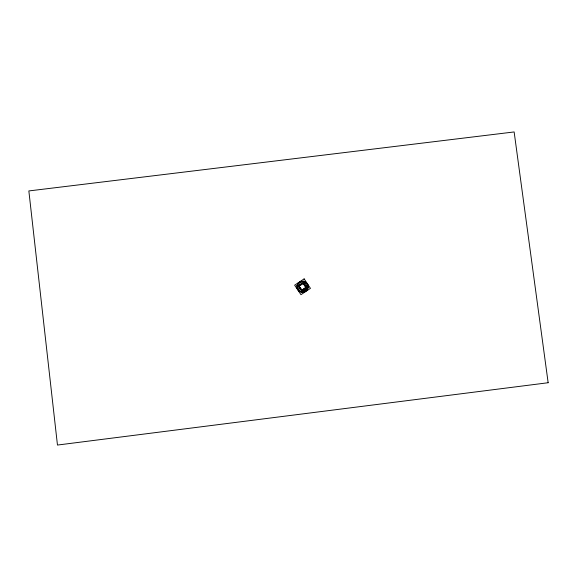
<?xml version="1.0" encoding="UTF-8"?>
<svg xmlns="http://www.w3.org/2000/svg" width="577" height="577" viewBox="0 0 577 577"><rect width="100%" height="100%" fill="white"/><g stroke="black" fill="none" stroke-linecap="round" stroke-linejoin="round"><path stroke-width="0.87" d="M301.482 292.373L304.425 292.15L306.863 290.483L308.14 287.822L307.916 284.879L306.25 282.449L303.589 281.165L300.646 281.388L298.208 283.055L296.931 285.716L297.155 288.659L298.821 291.096L301.482 292.373L301.793 290.7M303.271 282.845L303.589 281.165M306.603 285.341L306.769 287.57L305.803 289.582L303.964 290.837M298.821 291.096L300.343 289.322L299.29 287.021M306.25 282.449L304.728 284.216L305.774 286.524M302.471 283.776L299.066 286.149L301.915 290.245L306.005 287.396L303.156 283.3M302.29 283.531L299.982 284.576L298.208 283.055M302.781 290.015L305.089 288.962L306.863 290.483M304.122 291.284L306.163 289.885L307.238 287.656L307.043 285.189M297.155 288.659L299.355 287.887M305.709 285.658L307.916 284.879M296.931 285.716L298.605 286.033M306.769 287.57L308.14 287.822M300.646 281.388L301.418 283.595M303.646 289.95L304.425 292.15M306.156 285.5L306.257 286.819M298.367 283.192L297.141 285.759L297.35 288.594L298.958 290.938L301.519 292.171L304.353 291.955L306.697 290.346L307.93 287.786L307.714 284.951L306.113 282.607L303.545 281.374L300.718 281.59L298.367 283.192M298.547 283.35L297.371 285.803L297.573 288.514L299.11 290.758L301.562 291.933L304.274 291.731L306.524 290.195L307.7 287.743L307.491 285.031L305.954 282.788L303.502 281.605L300.79 281.814L298.547 283.35M303.048 283.43L299.088 286.228L301.879 290.188L305.839 287.396L303.048 283.43M303.343 282.261L298.02 285.961L301.728 291.284L307.043 287.584L303.343 282.261M304.122 278.864L294.638 285.189L300.963 294.681L310.455 288.349L304.122 278.864M548.15 382.731L57.462 445.055L28.85 190.937L514.143 131.945L548.15 382.731"/></g></svg>
